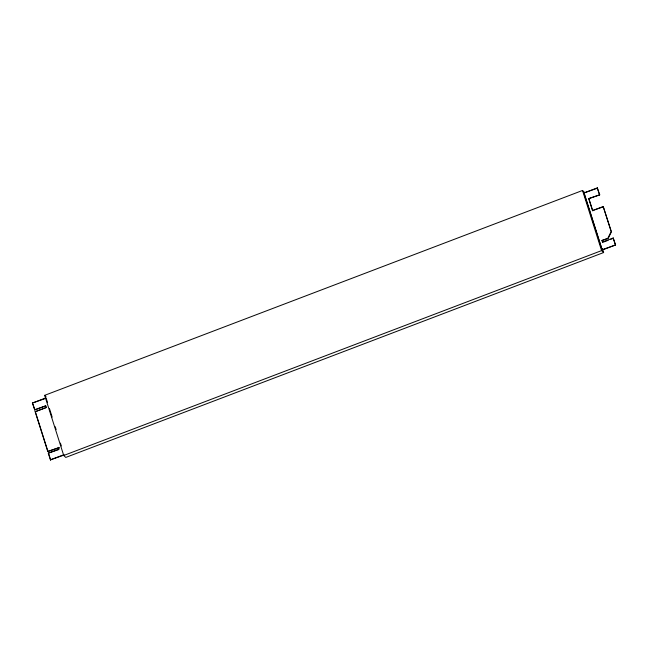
<?xml version="1.0" encoding="UTF-8"?>
<svg xmlns="http://www.w3.org/2000/svg" width="648" height="648" viewBox="0 0 648 648"><rect width="100%" height="100%" fill="white"/><g stroke="black" fill="none" stroke-linecap="round" stroke-linejoin="round"><path stroke-width="0.97" d="M599.7 194.837L597.294 187.871L583.913 192.974L602.219 250.047L615.6 244.952L613.186 237.994L602.486 242.069L601.976 240.473L607.856 238.229L611.145 231.563L603.207 206.518L592.499 210.592L588.708 198.636L599.7 194.837L588.708 198.636M601.976 240.473L608.148 238.513L611.437 231.838L603.207 206.518M602.405 248.735L603.62 252.55L65.764 457.431L63.731 455.487L44.655 395.345L582.512 190.472L584.545 192.416M46.259 407.519L35.34 411.674L46.259 407.519L45.733 405.851L34.814 410.006L32.4 403.048L46.057 397.848L47.579 402.659M45.433 398.471L32.4 403.048M583.913 192.974L597.586 188.155M34.522 409.73L45.733 405.851M592.499 210.592L603.499 206.793M47.766 451.494L58.984 447.614L47.766 451.494L35.049 411.399M63.455 455.269L50.414 459.845L48.3 453.163L59.219 449.007L58.693 447.331M48.3 453.163L58.603 449.631M603.669 242.012L608.132 240.311M610.805 239.29L613.478 238.27M50.414 459.845L64.071 454.645M601.927 249.772L615.6 244.952M63.731 455.487L601.587 250.606L603.62 252.55M44.655 395.345L46.008 396.641M597.294 187.871L599.408 194.554M613.186 237.994L615.308 244.677M589 198.912L592.79 210.875M602.267 240.748L602.778 242.352M584.204 193.25L602.219 250.047M582.512 190.472L601.587 250.606M49.41 408.434L52.164 417.101M55.218 426.724L56.133 429.616M60.41 443.094L61.325 445.986M45.441 405.567L45.976 407.236M32.991 404.279L34.814 410.006M35.34 411.674L48.057 451.769M48.592 453.446L50.706 460.129"/></g></svg>
